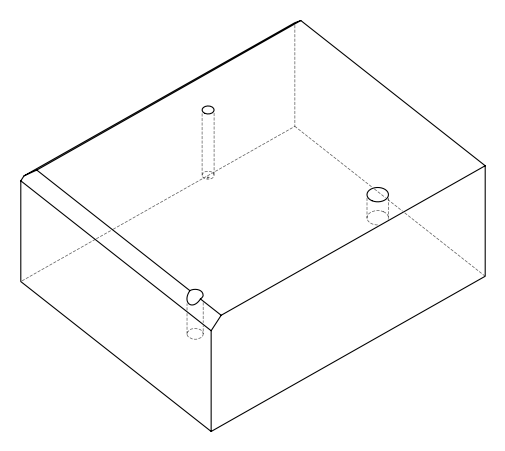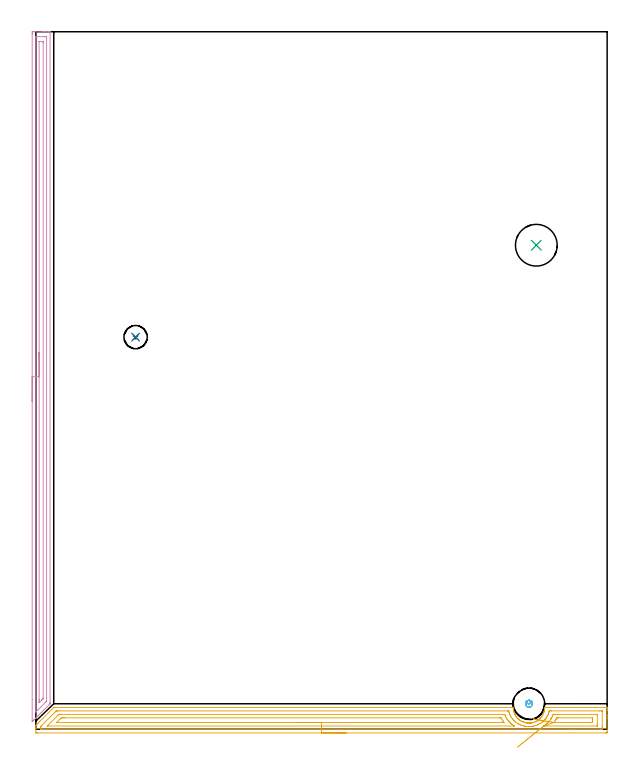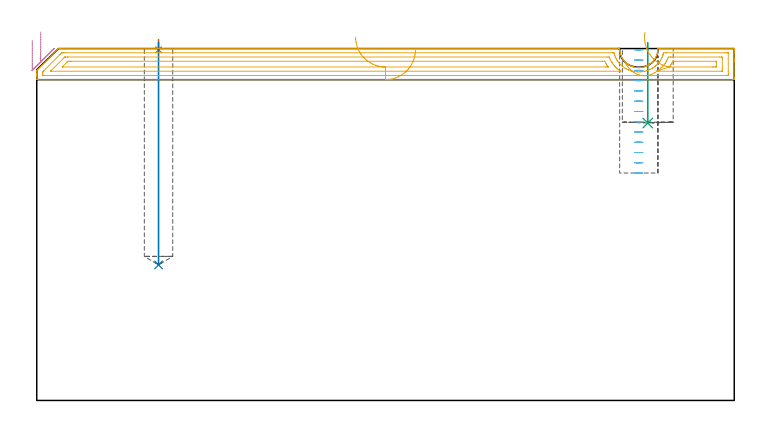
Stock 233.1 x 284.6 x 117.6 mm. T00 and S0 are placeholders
(PLAN: 6 operations, 4 tool changes, 15.7 min)
(1 SPOT_DRILL | STEP1POCKET | NXT0321_9005460120000 | 0.03 min | 1 mm3)
(2 DRILL_BLIND_HOLE_INTO_CENTER | STEP1POCKET | UGT0301_490 | 0.3 min | 4976 mm3)
(3 INDEXABLE_INSERT_DRILL_BLIND_HOLE_FROM_SOLID | STEP1POCKET_2 | NXT0302_005 | 0.11 min | 5600 mm3)
(4 AREA_MILL | FG_CHAMFER_SURFACE | UGT0205_001 | 6.87 min | 7576 mm3)
(5 AREA_MILL_1 | FG_CHAMFER_SURFACE_1 | UGT0205_001 | 7.64 min | 12409 mm3)
(6 MILL_BLIND_HOLE_FROM_SOLID_MATERIAL | STEP1POCKET_1 | UGT0201_128 | Spiral | 0.7 min | 5172 mm3)
(TOOL NXT0321_9005460120000 | NC Spot Drill, 142deg, 12mm, Carbide, Uncoated | D12 PA142 FL30 Z2)
(TOOL UGT0301_490 | Carbide Drill 9.5 mm | D9.5 PA118 FL81 Z2)
(TOOL NXT0302_005 | Index. Insert Drill 17mm [880-D1700L20-05] | D17 PA176 FL85 Z2)
(TOOL UGT0205_001 | Chamfer Mill 20 x 3 x 45 deg. | D20 FL50 Z2)
(TOOL UGT0201_128 | Carbide End Mill 10.0 | D10 FL15 Z4)
(OP 1 SPOT_DRILL)
G17 G21 G94 G90
T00 M6
G54
G17 G0 G90 X40.7 Y160. S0 M3
G43 Z127.6 H0
G94 G81 G98 Z117.191 F250. R120.6
G80
M5
M2
(OP 2 DRILL_BLIND_HOLE_INTO_CENTER)
G17 G21 G94 G90
T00 M6
G54
G17 G0 G90 X40.7 Y160. S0 M3
G43 Z127.6 H0
G94 G81 G98 Z45.3 F250. R119.6
G80
M5
M2
(OP 3 INDEXABLE_INSERT_DRILL_BLIND_HOLE_FROM_SOLID)
G17 G21 G94 G90
T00 M6
G54
G17 G0 G90 X204.2 Y197.5 S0 M3
G43 Z127.6 H1
G94 G81 G98 Z92.7 F250. R119.6
G80
M5
M2
(OP 4 AREA_MILL)
G17 G21 G94 G90
T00 M6
G54
G17 G0 G90 X-1.5 Y133.85 S1061 M3
G43 Z127.6 H0
Z120.3
G94 G1 Y133.888 Z119.428 F250.
Y134.002 Z118.564
Y134.191 Z117.712
Y134.453 Z116.88
Y134.787 Z116.074
Y135.19 Z115.3
Y135.658 Z114.564
Y136.189 Z113.872
Y136.779 Z113.229
Y137.422 Z112.64
Y138.114 Z112.109
Y138.85 Z111.64
Y139.624 Z111.237
Y140.43 Z110.903
Y141.262 Z110.641
Y142.113 Z110.452
Y142.978 Z110.338
Y143.85 Z110.3
Y283.645
X-1.499 Y283.992 Z110.301
X-1.494 Y284.531 Z110.303
X-1.491 Y284.592 Z110.306
X-0.958 Y284.6 Z110.839
X2.594 Z114.388
X3.161 Z114.957
X3.482 Z115.278
X4.049 Z115.845
X4.37 Z116.165
X5.013 Z116.812
X5.408 Z117.207
X5.766 Y284.593 Z117.557
X5.797 Y284.59 Z117.588
X5.8 Y284.438 Z117.6
Y10.849
X5.793 Y10.396 Z117.592
X5.742 Y10.342 Z117.541
X5.702 Y10.301 Z117.501
X3.571 Y8.171 Z115.371
X2.232 Y6.832 Z114.031
X0.893 Y5.493 Z112.693
X0.001 Y4.6 Z111.8
X-0.892 Y3.708 Z110.907
X-0.958 Y3.641 Z110.839
X-1.15 Y3.45 Z110.65
X-1.19 Y3.41 Z110.61
X-1.402 Y3.197 Z110.397
X-1.488 Y3.113 Z110.31
X-1.496 Y3.112 Z110.302
X-1.499 Y3.113 Z110.299
X-1.5 Y12.126 Z110.3
Y143.85
X-0.086 Z111.714
X-0.085 Y282.222 Z111.715
X-0.07 Y282.59 Z111.73
X0.428 Y282.599 Z112.228
X3.482 Y282.6 Z115.282
X3.98 Y282.599 Z115.78
X4.37 Y282.59 Z116.17
X4.385 Y282.207 Z116.185
X4.386 Y282.191 Z116.186
X4.385 Y11.726 Z116.185
X4.37 Y11.432 Z116.17
X4.084 Y11.137 Z115.884
X3.799 Y10.849 Z115.599
X0.969 Y8.019 Z112.769
X0.229 Y7.278 Z112.029
X0.077 Y7.13 Z111.877
X-0.07 Y6.992 Z111.73
X-0.085 Y7.278 Z111.715
X-0.086 Y7.294 Z111.714
Y143.85
X1.329 Z113.129
Y280.517
X1.33 Y280.564 Z113.13
X1.332 Y280.586 Z113.132
X1.334 Y280.59 Z113.134
X1.352 Y280.593 Z113.152
X1.53 Y280.599 Z113.33
X2.594 Z114.394
X2.771 Y280.596 Z114.571
X2.889 Y280.59 Z114.689
X2.965 Y280.585 Z114.765
X2.967 Y280.547 Z114.767
X2.969 Y280.422 Z114.769
X2.971 Y280.043 Z114.771
Y12.634
X2.969 Y12.539 Z114.769
X2.966 Y12.493 Z114.766
X2.963 Y12.474 Z114.763
X2.951 Y12.458 Z114.751
X2.862 Y12.364 Z114.662
X2.594 Y12.093 Z114.394
X2.419 Y11.918 Z114.219
X1.348 Y10.849 Z113.148
X1.342 Y10.848 Z113.142
X1.336 Y10.849 Z113.136
X1.334 Y10.868 Z113.134
X1.33 Y11.227 Z113.13
X1.329 Y11.741 Z113.129
Y12.121
Y143.85
Y144.721 Z113.167
Y145.586 Z113.28
Y146.438 Z113.469
Y147.27 Z113.732
Y148.076 Z114.065
Y148.85 Z114.468
Y149.586 Z114.937
Y150.278 Z115.468
Y150.921 Z116.057
Y151.51 Z116.701
Y152.041 Z117.393
Y152.51 Z118.129
Y152.913 Z118.902
Y153.247 Z119.708
Y153.509 Z120.54
Y153.698 Z121.392
Y153.812 Z122.257
Y153.85 Z123.129
G0 Z127.6
M5
M2
(OP 5 AREA_MILL_1)
G17 G21 G94 G90
T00 M6
G54
G17 G0 G90 X126.55 Y-1.5 S1061 M3
G43 Z127.6 H0
Z117.2
G94 G1 X126.512 Z116.329 F250.
X126.398 Z115.464
X126.209 Z114.612
X125.947 Z113.78
X125.613 Z112.974
X125.21 Z112.2
X124.742 Z111.464
X124.21 Z110.772
X123.621 Z110.129
X122.978 Z109.54
X122.286 Z109.009
X121.55 Z108.54
X120.776 Z108.137
X119.97 Z107.803
X119.138 Z107.541
X118.286 Z107.352
X117.422 Z107.238
X116.55 Z107.2
X0.598
X0.345 Y-1.498 Z107.202
X0.003 Y-1.491 Z107.206
X0. Y-1.418 Z107.279
Y-0.244 Z108.452
Y0.355 Z109.054
Y0.633 Z109.332
Y1.466 Z110.166
Y1.599 Z110.298
X0.004 Y1.604 Z110.303
X0.104 Y1.705 Z110.404
X0.199 Y1.801 Z110.497
X0.301 Y1.901 Z110.601
X0.392 Y1.992 Z110.691
X0.491 Y2.093 Z110.789
X1.31 Y2.91 Z111.609
X1.66 Y3.262 Z111.958
X6.919 Y8.52 Z117.218
X7.235 Y8.834 Z117.533
X7.299 Y8.894 Z117.592
X7.734 Y8.9 Z117.6
X194.594
X194.79 Y8.897 Z117.589
X194.805 Y8.721 Z117.414
Y8.708 Z117.401
X194.82 Y8.52 Z117.22
X194.837 Y8.293 Z116.992
X194.89 Y7.883 Z116.581
X194.938 Y7.644 Z116.34
X194.98 Y7.434 Z116.132
X195.046 Y7.195 Z115.895
X195.103 Y6.988 Z115.688
X195.263 Y6.539 Z115.236
X195.354 Y6.329 Z115.024
X195.437 Y6.134 Z114.834
X195.454 Y6.094 Z114.794
X195.571 Y5.862 Z114.56
X195.64 Y5.74 Z114.438
X195.7 Y5.634 Z114.332
X195.821 Y5.453 Z114.149
X195.989 Y5.201 Z113.898
X196.28 Y4.824 Z113.521
X196.594 Y4.461 Z113.158
X196.751 Y4.306 Z113.005
X196.824 Y4.241 Z112.941
X196.944 Y4.138 Z112.834
X197.122 Y3.981 Z112.681
X197.296 Y3.846 Z112.543
X197.419 Y3.75 Z112.446
X197.488 Y3.696 Z112.393
X197.701 Y3.554 Z112.254
X197.916 Y3.412 Z112.111
X198.162 Y3.273 Z111.972
X198.223 Y3.242 Z111.941
X198.383 Y3.16 Z111.859
X198.608 Y3.064 Z111.76
X198.827 Y2.967 Z111.667
X198.844 Y2.961 Z111.661
X199.054 Y2.888 Z111.581
X199.277 Y2.806 Z111.503
X199.723 Y2.683 Z111.382
X199.946 Y2.64 Z111.337
X200.171 Y2.595 Z111.293
X200.254 Y2.584 Z111.282
X200.392 Y2.567 Z111.262
X200.751 Y2.519 Z111.215
X200.843 Y2.516 Z111.209
X200.947 Y2.51 Z111.205
X200.989 Y2.509 Z111.202
X201.066 Y2.505 Z111.2
X201.284 Z111.199
X201.304 Z111.2
X201.358
X201.546 Y2.515 Z111.208
X201.65 Y2.519 Z111.216
X201.732 Y2.527 Z111.226
X201.96 Y2.554 Z111.25
X202.176 Y2.589 Z111.284
X202.283 Y2.605 Z111.304
X202.291 Y2.606 Z111.305
X202.409 Y2.625 Z111.323
X202.471 Y2.64 Z111.337
X202.622 Y2.676 Z111.37
X202.855 Y2.728 Z111.425
X203.304 Y2.868 Z111.565
X203.749 Y3.037 Z111.736
X203.814 Y3.068 Z111.767
X203.96 Y3.138 Z111.836
X204.079 Y3.194 Z111.894
X204.122 Y3.214 Z111.914
X204.486 Y3.412 Z112.111
X204.643 Y3.51 Z112.209
X205.099 Y3.84 Z112.539
X205.298 Y4.003 Z112.7
X205.538 Y4.198 Z112.896
X205.65 Y4.307 Z113.005
X205.744 Y4.409 Z113.107
X205.896 Y4.576 Z113.271
X206.05 Y4.743 Z113.439
X206.432 Y5.217 Z113.915
X206.53 Y5.375 Z114.073
X206.577 Y5.453 Z114.149
X206.636 Y5.546 Z114.245
X206.7 Y5.65 Z114.349
X206.941 Y6.094 Z114.793
X207.137 Y6.538 Z115.237
X207.154 Y6.584 Z115.282
X207.221 Y6.767 Z115.462
X207.304 Y6.99 Z115.686
X207.326 Y7.057 Z115.754
X207.421 Y7.433 Z116.132
X207.429 Y7.468 Z116.166
X207.478 Y7.717 Z116.412
X207.51 Y7.883 Z116.581
X207.528 Y8.026 Z116.726
X207.565 Y8.329 Z117.028
X207.579 Y8.542 Z117.241
X207.599 Y8.778 Z117.476
X207.609 Y8.894 Z117.592
X208.419 Y8.9 Z117.6
X232.948
X233.09 Y8.898 Z117.589
X233.098 Y8.772 Z117.464
X233.1 Y8.641 Z117.34
Y8.242 Z116.941
Y7.644 Z116.338
Y5.592 Z114.289
Y5.015 Z113.709
Y4.427 Z113.122
Y-0.831 Z107.866
X233.097 Y-1.12 Z107.577
X233.09 Y-1.492 Z107.205
X232.885 Y-1.496 Z107.202
X232.502 Y-1.5 Z107.2
X116.55
Y-0.086 Z108.614
X3.113
X2.382 Y-0.085 Z108.615
X2.219 Y-0.083 Z108.617
X2.041 Y-0.079 Z108.621
X2.009 Y-0.074 Z108.626
X2.005 Y-0.051 Z108.649
X2.003 Y-0.024 Z108.676
X2. Y0.131 Z108.831
X2.001 Y0.633 Z109.333
X2.004 Y1.004 Z109.704
X2.01 Y1.131 Z109.831
X2.081 Y1.219 Z109.919
X2.359 Y1.509 Z110.209
X2.366 Y1.517 Z110.217
X7.734 Y6.884 Z115.584
X8.12 Y7.264 Z115.964
X8.293 Y7.431 Z116.131
X8.356 Y7.479 Z116.179
X8.443 Y7.481 Z116.181
X8.626 Y7.484 Z116.184
X8.787 Y7.485 Z116.185
X9.518 Y7.486 Z116.186
X192.365 Y7.485 Z116.185
X192.526
X192.807 Y7.481 Z116.181
X192.94 Y7.479 Z116.179
X192.967 Y7.374 Z116.074
X193.081 Y6.94 Z115.64
X193.134 Y6.767 Z115.467
X193.257 Y6.388 Z115.088
X193.461 Y5.891 Z114.591
X193.616 Y5.538 Z114.238
X193.912 Y5.015 Z113.715
X194.148 Y4.659 Z113.359
X194.541 Y4.138 Z112.838
X195.04 Y3.576 Z112.276
X195.384 Y3.262 Z111.962
X195.932 Y2.812 Z111.512
X196.554 Y2.386 Z111.086
X196.824 Y2.227 Z110.927
X197.183 Y2.033 Z110.733
X197.716 Y1.796 Z110.496
X197.837 Y1.747 Z110.447
X198.484 Y1.509 Z110.209
X198.608 Y1.472 Z110.172
X198.661 Y1.457 Z110.157
X199.149 Y1.335 Z110.035
X199.5 Y1.265 Z109.965
X199.804 Y1.211 Z109.911
X200.392 Y1.133 Z109.833
X200.805 Y1.104 Z109.804
X201.284 Y1.095 Z109.795
X201.692 Y1.108 Z109.808
X202.176 Y1.151 Z109.851
X202.496 Y1.195 Z109.895
X203.068 Y1.296 Z109.996
X203.244 Y1.336 Z110.036
X203.906 Y1.509 Z110.209
X203.953 Y1.523 Z110.223
X203.985 Y1.534 Z110.234
X204.509 Y1.728 Z110.428
X204.852 Y1.865 Z110.565
X205.208 Y2.035 Z110.735
X205.744 Y2.316 Z111.016
X205.788 Y2.342 Z111.042
X205.857 Y2.386 Z111.086
X206.312 Y2.704 Z111.404
X206.636 Y2.943 Z111.643
X206.814 Y3.086 Z111.786
X207.026 Y3.262 Z111.962
X207.283 Y3.502 Z112.202
X207.528 Y3.758 Z112.458
X207.708 Y3.961 Z112.661
X207.858 Y4.138 Z112.838
X208.105 Y4.447 Z113.147
X208.195 Y4.564 Z113.264
X208.419 Y4.901 Z113.601
X208.463 Y4.972 Z113.672
X208.487 Y5.015 Z113.715
X208.774 Y5.543 Z114.243
X208.936 Y5.891 Z114.591
X209.049 Y6.148 Z114.848
X209.282 Y6.767 Z115.467
X209.289 Y6.789 Z115.489
X209.311 Y6.872 Z115.572
X209.437 Y7.4 Z116.1
X209.455 Y7.464 Z116.164
X209.461 Y7.479 Z116.179
X209.477 Y7.481 Z116.181
X210.203 Y7.485 Z116.185
X210.364 Y7.486 Z116.186
X229.987
X230.718 Y7.485 Z116.185
X230.881 Y7.483 Z116.183
X231.059 Y7.479 Z116.179
X231.091 Y7.474 Z116.174
X231.095 Y7.451 Z116.151
X231.097 Y7.424 Z116.124
X231.1 Y7.269 Z115.969
Y1.134 Z109.834
X231.097 Y0.633 Z109.333
X231.092 Y0.265 Z108.965
X231.074 Y-0.079 Z108.621
X230.718 Y-0.083 Z108.617
X230.556 Y-0.085 Z108.615
X219.061 Y-0.086 Z108.614
X116.55
Y1.329 Z110.029
X4.874
X4.752 Y1.331 Z110.031
X4.656 Y1.335 Z110.035
X4.648 Y1.337 Z110.037
X4.658 Y1.351 Z110.051
X4.689 Y1.386 Z110.086
X4.809 Y1.509 Z110.209
X4.932 Y1.633 Z110.333
X8.911 Y5.611 Z114.311
X9.195 Y5.891 Z114.591
X9.358 Y6.048 Z114.748
X9.384 Y6.065 Z114.765
X9.426 Y6.067 Z114.767
X9.518 Y6.069 Z114.769
X10.226 Y6.071 Z114.771
X10.41 Y6.072 Z114.772
X190.581 Y6.071 Z114.771
X191.292 Y6.068 Z114.768
X191.296 Y6.065 Z114.765
X191.311 Y6.05 Z114.75
X191.473 Y5.646 Z114.346
X191.764 Y5.015 Z113.715
X192.108 Y4.39 Z113.09
X192.277 Y4.138 Z112.838
X192.365 Y4.01 Z112.71
X192.695 Y3.581 Z112.281
X192.958 Y3.262 Z111.962
X193.257 Y2.926 Z111.626
X193.528 Y2.648 Z111.348
X193.814 Y2.386 Z111.086
X193.993 Y2.232 Z110.932
X194.148 Y2.103 Z110.803
X194.484 Y1.837 Z110.537
X195.11 Y1.393 Z110.093
X195.165 Y1.35 Z110.05
X195.184 Y1.334 Z110.034
X195.109 Y1.329 Z110.029
X116.55
Y2.743 Z111.443
X8.767
X8.626 Y2.745 Z111.445
X8.553 Y2.747 Z111.447
X8.517 Y2.749 Z111.449
X8.539 Y2.78 Z111.48
X8.563 Y2.811 Z111.511
X8.582 Y2.832 Z111.532
X8.626 Y2.877 Z111.577
X9.888 Y4.138 Z112.838
X10.148 Y4.395 Z113.095
X10.41 Y4.65 Z113.35
X10.777 Y4.654 Z113.354
X11.301 Y4.656 Z113.356
X11.665 Y4.657 Z113.357
X189.161
X189.689 Y4.655 Z113.355
X189.764 Y4.653 Z113.353
X189.804 Y4.651 Z113.351
X190.275 Y3.838 Z112.538
X190.581 Y3.37 Z112.07
X190.66 Y3.262 Z111.962
X190.876 Y2.972 Z111.672
X191.027 Y2.749 Z111.449
X190.977 Y2.747 Z111.447
X190.845 Y2.745 Z111.445
X190.581 Y2.743 Z111.443
X190.217
X116.55
X115.678 Z111.481
X114.814 Z111.595
X113.962 Z111.784
X113.13 Z112.046
X112.324 Z112.38
X111.55 Z112.783
X110.814 Z113.251
X110.122 Z113.782
X109.479 Z114.372
X108.89 Z115.015
X108.358 Z115.707
X107.89 Z116.443
X107.487 Z117.217
X107.153 Z118.023
X106.891 Z118.855
X106.702 Z119.706
X106.588 Z120.571
X106.55 Z121.443
G0 Z127.6
X196.517 Y-7.327
Z113.183
G1 X196.902 Y-7.016 Z112.465
X197.335 Y-6.666 Z111.793
X197.812 Y-6.281 Z111.172
X198.329 Y-5.863 Z110.607
X198.883 Y-5.416 Z110.103
X199.469 Y-4.943 Z109.662
X200.082 Y-4.448 Z109.288
X200.718 Y-3.934 Z108.984
X201.373 Y-3.406 Z108.753
X202.04 Y-2.866 Z108.597
X202.716 Y-2.321 Z108.515
X203.395 Y-1.773 Z108.51
X204.071 Y-1.226 Z108.58
X204.74 Y-0.686 Z108.726
X205.397 Y-0.156 Z108.947
X206.036 Y0.361 Z109.24
X206.653 Y0.859 Z109.604
X207.243 Y1.335 Z110.035
X207.401 Y1.463 Z110.163
X207.46 Y1.509 Z110.209
X207.528 Y1.558 Z110.258
X208.008 Y1.913 Z110.613
X208.419 Y2.233 Z110.933
X208.504 Y2.303 Z111.003
X208.597 Y2.386 Z111.086
X208.96 Y2.731 Z111.431
X209.311 Y3.101 Z111.801
X209.388 Y3.187 Z111.887
X209.451 Y3.262 Z111.962
X209.996 Y3.935 Z112.635
X210.128 Y4.138 Z112.838
X210.157 Y4.184 Z112.884
X210.203 Y4.259 Z112.959
X210.479 Y4.744 Z113.444
X210.629 Y5.015 Z113.715
X210.778 Y5.326 Z114.026
X211.027 Y5.891 Z114.591
X211.047 Y5.938 Z114.638
X211.095 Y6.061 Z114.761
X211.805 Y6.07 Z114.77
X211.987 Y6.071 Z114.771
X212.695
X228.042
X228.754 Y6.067 Z114.767
X228.934 Y6.064 Z114.764
X229.09 Y6.048 Z114.748
X229.095 Y5.891 Z114.591
X229.099 Y5.729 Z114.429
X229.1 Y2.223 Z110.923
X229.096 Y1.509 Z110.209
X229.093 Y1.353 Z110.053
X229.087 Y1.335 Z110.035
X229.071 Y1.333 Z110.033
X229.026 Y1.33 Z110.03
X228.934 Y1.329 Z110.029
X207.711
X207.528 Y1.33 Z110.03
X207.344 Y1.333 Z110.033
X207.243 Y1.335 Z110.035
X211.359 Y2.754 Z111.454
X211.375 Y2.777 Z111.477
X211.405 Y2.821 Z111.521
X211.465 Y2.899 Z111.599
X211.745 Y3.262 Z111.962
X211.987 Y3.621 Z112.321
X212.183 Y3.946 Z112.646
X212.294 Y4.138 Z112.838
X212.503 Y4.507 Z113.207
X212.544 Y4.579 Z113.279
X212.573 Y4.627 Z113.327
X212.589 Y4.65 Z113.35
X212.616 Y4.652 Z113.352
X212.879 Y4.655 Z113.355
X213.243 Y4.657 Z113.357
X226.976
X227.043 Y4.656 Z113.356
X227.073 Y4.653 Z113.353
X227.086 Y4.651 Z113.351
X227.09 Y4.639 Z113.339
X227.094 Y4.55 Z113.25
X227.1 Y4.188 Z112.888
Y4.138 Z112.838
Y3.311 Z112.011
X227.099 Y3.262 Z111.962
X227.092 Y2.848 Z111.548
X227.09 Y2.752 Z111.452
X226.962 Y2.748 Z111.448
X226.784 Y2.745 Z111.445
X226.258 Y2.743 Z111.443
X225.895
X211.987
X211.623 Y2.744 Z111.444
X211.464 Y2.747 Z111.447
X211.384 Y2.75 Z111.45
X211.359 Y2.754 Z111.454
X210.518 Y2.896 Z111.635
X209.695 Y3.036 Z111.89
X208.898 Y3.171 Z112.216
X208.131 Y3.301 Z112.612
X207.402 Y3.424 Z113.074
X206.714 Y3.541 Z113.599
X206.075 Y3.649 Z114.183
X205.488 Y3.749 Z114.821
X204.959 Y3.838 Z115.508
X204.49 Y3.918 Z116.239
X204.086 Y3.986 Z117.009
X203.75 Y4.043 Z117.812
X203.483 Y4.088 Z118.642
X203.29 Y4.121 Z119.492
X203.17 Y4.141 Z120.356
X203.125 Y4.149 Z121.227
X203.154 Y4.144 Z122.099
X203.259 Y4.126 Z122.965
G0 Z127.6
M5
M2
(OP 6 MILL_BLIND_HOLE_FROM_SOLID_MATERIAL)
G17 G21 G94 G90
T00 M6
G54
G17 G0 G90 X201.2 Y10.4 S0 M3
G43 Z127.6 H0
Z117.169
G94 G3 X201.834 Y11.166 R0.645 F250.
X200.938 Y11.775 R0.766
X199.825 Y10.138 R1.4
X200.938 Y11.775 R-1.4
X200.381 Y10.956 R0.7
X201.2 Y10.4 R0.7
G0 Z113.738
G3 X201.834 Y11.166 R0.645
X200.938 Y11.775 R0.766
X199.825 Y10.138 R1.4
X200.938 Y11.775 R-1.4
X200.381 Y10.956 R0.7
X201.2 Y10.4 R0.7
G0 Z110.308
G3 X201.834 Y11.166 R0.645
X200.938 Y11.775 R0.766
X199.825 Y10.138 R1.4
X200.938 Y11.775 R-1.4
X200.381 Y10.956 R0.7
X201.2 Y10.4 R0.7
G0 Z106.877
G3 X201.834 Y11.166 R0.645
X200.938 Y11.775 R0.766
X199.825 Y10.138 R1.4
X200.938 Y11.775 R-1.4
X200.381 Y10.956 R0.7
X201.2 Y10.4 R0.7
G0 Z103.446
G3 X201.834 Y11.166 R0.645
X200.938 Y11.775 R0.766
X199.825 Y10.138 R1.4
X200.938 Y11.775 R-1.4
X200.381 Y10.956 R0.7
X201.2 Y10.4 R0.7
G0 Z100.015
G3 X201.834 Y11.166 R0.645
X200.938 Y11.775 R0.766
X199.825 Y10.138 R1.4
X200.938 Y11.775 R-1.4
X200.381 Y10.956 R0.7
X201.2 Y10.4 R0.7
G0 Z96.585
G3 X201.834 Y11.166 R0.645
X200.938 Y11.775 R0.766
X199.825 Y10.138 R1.4
X200.938 Y11.775 R-1.4
X200.381 Y10.956 R0.7
X201.2 Y10.4 R0.7
G0 Z93.154
G3 X201.834 Y11.166 R0.645
X200.938 Y11.775 R0.766
X199.825 Y10.138 R1.4
X200.938 Y11.775 R-1.4
X200.381 Y10.956 R0.7
X201.2 Y10.4 R0.7
G0 Z89.723
G3 X201.834 Y11.166 R0.645
X200.938 Y11.775 R0.766
X199.825 Y10.138 R1.4
X200.938 Y11.775 R-1.4
X200.381 Y10.956 R0.7
X201.2 Y10.4 R0.7
G0 Z86.292
G3 X201.834 Y11.166 R0.645
X200.938 Y11.775 R0.766
X199.825 Y10.138 R1.4
X200.938 Y11.775 R-1.4
X200.381 Y10.956 R0.7
X201.2 Y10.4 R0.7
G0 Z82.862
G3 X201.834 Y11.166 R0.645
X200.938 Y11.775 R0.766
X199.825 Y10.138 R1.4
X200.938 Y11.775 R-1.4
X200.381 Y10.956 R0.7
X201.2 Y10.4 R0.7
G0 Z79.431
G3 X201.834 Y11.166 R0.645
X200.938 Y11.775 R0.766
X199.825 Y10.138 R1.4
X200.938 Y11.775 R-1.4
X200.381 Y10.956 R0.7
X201.2 Y10.4 R0.7
G0 Z76.
G3 X201.834 Y11.166 R0.645
X200.938 Y11.775 R0.766
X199.825 Y10.138 R1.4
X200.938 Y11.775 R-1.4
X200.381 Y10.956 R0.7
X201.2 Y10.4 R0.7
G0 Z127.6
M5
M2
